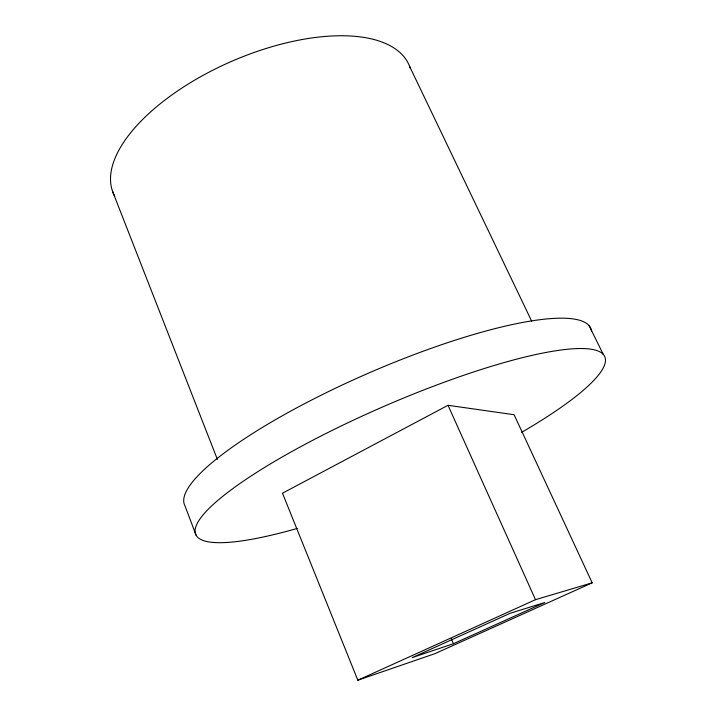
<?xml version="1.0" encoding="UTF-8"?>
<svg xmlns="http://www.w3.org/2000/svg" width="716" height="716" viewBox="0 0 716 716"><rect width="100%" height="100%" fill="white"/><g stroke="black" fill="none" stroke-linecap="round" stroke-linejoin="round"><path stroke-width="1.07" d="M448.01 405.301L282.48 493.208L357.83 680.2L434.818 653.699L592.186 582.824L514.088 414.716L448.01 405.301L535.496 599.677L592.186 582.824M357.83 680.2L535.496 599.677M453.425 643.72L544.831 602.496L510.105 613.308L412.201 657.61L453.425 643.72L451.232 638.574M589.143 325.708L603.257 354.375M409.633 66.463L531.693 321.18M112.555 191.369L217.378 459.403M196.077 535.129L184.889 505.639A221.486 47.596 -23.5 0 1 374.092 370.727A221.486 47.596 -23.5 0 1 591.631 331.517M114.784 196.318A161.181 74.133 -23.5 0 1 232.163 61.111A161.181 74.133 -23.5 0 1 410.349 68.503M297.247 528.417A222.989 42.486 -23.5 0 1 238.589 484.463A222.989 42.486 -23.5 0 1 547.552 352.165A222.989 42.486 -23.5 0 1 521.651 432.321"/></g></svg>
